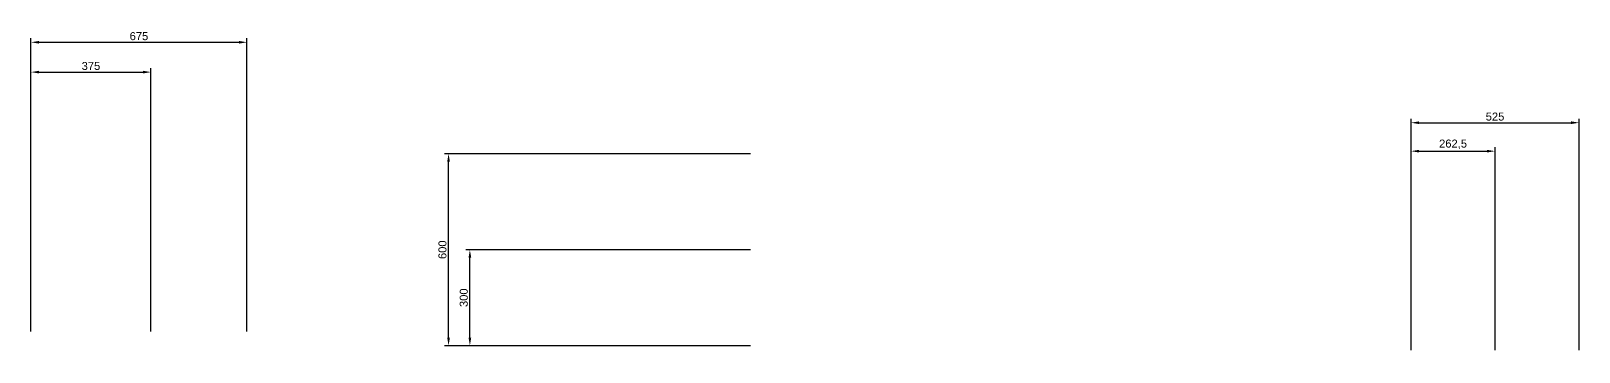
# Model space of a CAD drawing. Header units: centimetres. Extents: x 97323 to 265699, y 20741 to 39605.
# Drawn here: x 125892 to 130730, y 35078 to 36082 of the extents above; entities that cross this region are included whole.
import ezdxf

# ---------------------------------------------------------------- set-up
doc = ezdxf.new("R2010")
doc.units = ezdxf.units.CM
doc.header["$LTSCALE"] = 10
doc.header["$PDMODE"] = 35
doc.header["$PDSIZE"] = 30
doc.layers.add('085-COTATION', color=140, linetype='Continuous', lineweight=5)
doc.styles.add('ARIAL-SD', font='arial.ttf')
doc.dimstyles.new('ISO-25-SD', dxfattribs={"dimscale": 10, "dimtxt": 2.5, "dimasz": 2.5, "dimexe": 1.25, "dimexo": 0.625, "dimtad": 1, "dimtoh": 1, "dimtxsty": 'ARIAL-SD', "dimcen": 0, "dimadec": 0, "dimazin": 0, "dimtfac": 1, "dimtofl": 0, "dimtmove": 0, "dimatfit": 3, "dimfxl": 1, "dimarcsym": 0})

# ---------------------------------------------------------------- blocks, each defined once
blk = doc.blocks.new('*D36')
at = {"layer": '085-COTATION', "color": 0, "lineweight": -2, "transparency": 16777216}
for p, q in [((125892.1, 35142.6), (125892.1, 35965.4)), ((125917.1, 35952.9), (126242.1, 35952.9)), ((126267.1, 35142.6), (126267.1, 35965.4))]:
    blk.add_line(p, q, dxfattribs=at)
at = {"layer": '085-COTATION', "color": 0, "transparency": 16777216}
for points in [[(125917.1, 35957.1), (125917.1, 35948.8), (125892.1, 35952.9)], [(126242.1, 35957.1), (126242.1, 35948.8), (126267.1, 35952.9)]]:
    blk.add_solid(points, dxfattribs=at)
at = {"layer": 'Defpoints', "color": 0, "transparency": 16777216}
for p in [(126267.1, 35952.9), (125892.1, 35136.4), (126267.1, 35136.4)]:
    blk.add_point(p, dxfattribs=at)
at = {"layer": '085-COTATION', "color": 0, "transparency": 16777216, "insert": (126079.6, 35972), "char_height": 25, "attachment_point": 5, "style": 'ARIAL-SD'}
blk.add_mtext('375', dxfattribs=at)
blk = doc.blocks.new('*D37')
at = {"layer": '085-COTATION', "color": 0, "lineweight": -2, "transparency": 16777216}
for p, q in [((125892.1, 35142.6), (125892.1, 36058.7)), ((125917.1, 36046.2), (126542.1, 36046.2)), ((126567.1, 35142.6), (126567.1, 36058.7))]:
    blk.add_line(p, q, dxfattribs=at)
at = {"layer": '085-COTATION', "color": 0, "transparency": 16777216}
for points in [[(125917.1, 36050.3), (125917.1, 36042), (125892.1, 36046.2)], [(126542.1, 36050.3), (126542.1, 36042), (126567.1, 36046.2)]]:
    blk.add_solid(points, dxfattribs=at)
at = {"layer": 'Defpoints', "color": 0, "transparency": 16777216}
for p in [(126567.1, 36046.2), (125892.1, 35136.4), (126567.1, 35136.4)]:
    blk.add_point(p, dxfattribs=at)
at = {"layer": '085-COTATION', "color": 0, "transparency": 16777216, "insert": (126229.6, 36065.2), "char_height": 25, "attachment_point": 5, "style": 'ARIAL-SD'}
blk.add_mtext('675', dxfattribs=at)
blk = doc.blocks.new('*D38')
at = {"layer": '085-COTATION', "color": 0, "lineweight": -2, "transparency": 16777216}
for p, q in [((128141, 35397.7), (127251.2, 35397.7)), ((127263.7, 35122.7), (127263.7, 35372.7)), ((128141, 35097.7), (127251.2, 35097.7))]:
    blk.add_line(p, q, dxfattribs=at)
at = {"layer": '085-COTATION', "color": 0, "transparency": 16777216}
for points in [[(127259.6, 35372.7), (127267.9, 35372.7), (127263.7, 35397.7)], [(127259.6, 35122.7), (127267.9, 35122.7), (127263.7, 35097.7)]]:
    blk.add_solid(points, dxfattribs=at)
at = {"layer": 'Defpoints', "color": 0, "transparency": 16777216}
for p in [(127263.7, 35397.7), (128147.2, 35397.7), (128147.2, 35097.7)]:
    blk.add_point(p, dxfattribs=at)
at = {"layer": '085-COTATION', "color": 0, "transparency": 16777216, "insert": (127244.7, 35247.7), "char_height": 25, "attachment_point": 5, "rotation": 90, "style": 'ARIAL-SD'}
blk.add_mtext('300', dxfattribs=at)
blk = doc.blocks.new('*D39')
at = {"layer": '085-COTATION', "color": 0, "lineweight": -2, "transparency": 16777216}
for p, q in [((128141, 35697.7), (127184.6, 35697.7)), ((127197.1, 35122.7), (127197.1, 35672.7)), ((128141, 35097.7), (127184.6, 35097.7))]:
    blk.add_line(p, q, dxfattribs=at)
at = {"layer": '085-COTATION', "color": 0, "transparency": 16777216}
for points in [[(127192.9, 35672.7), (127201.3, 35672.7), (127197.1, 35697.7)], [(127192.9, 35122.7), (127201.3, 35122.7), (127197.1, 35097.7)]]:
    blk.add_solid(points, dxfattribs=at)
at = {"layer": 'Defpoints', "color": 0, "transparency": 16777216}
for p in [(127197.1, 35697.7), (128147.2, 35697.7, 770.1), (128147.2, 35097.7)]:
    blk.add_point(p, dxfattribs=at)
at = {"layer": '085-COTATION', "color": 0, "transparency": 16777216, "insert": (127178.1, 35397.7), "char_height": 25, "attachment_point": 5, "rotation": 90, "style": 'ARIAL-SD'}
blk.add_mtext('600', dxfattribs=at)
blk = doc.blocks.new('*D40')
at = {"layer": '085-COTATION', "color": 0, "lineweight": -2, "transparency": 16777216}
for p, q in [((130204.8, 35084.2), (130204.8, 35718.4)), ((130229.8, 35705.9), (130442.3, 35705.9)), ((130467.3, 35084.2), (130467.3, 35718.4))]:
    blk.add_line(p, q, dxfattribs=at)
at = {"layer": '085-COTATION', "color": 0, "transparency": 16777216}
for points in [[(130229.8, 35710), (130229.8, 35701.7), (130204.8, 35705.9)], [(130442.3, 35710), (130442.3, 35701.7), (130467.3, 35705.9)]]:
    blk.add_solid(points, dxfattribs=at)
at = {"layer": 'Defpoints', "color": 0, "transparency": 16777216}
for p in [(130467.3, 35705.9), (130204.8, 35077.9), (130467.3, 35077.9)]:
    blk.add_point(p, dxfattribs=at)
at = {"layer": '085-COTATION', "color": 0, "transparency": 16777216, "insert": (130336.1, 35727.2), "char_height": 25, "attachment_point": 5, "style": 'ARIAL-SD'}
blk.add_mtext('262,5', dxfattribs=at)
blk = doc.blocks.new('*D41')
at = {"layer": '085-COTATION', "color": 0, "lineweight": -2, "transparency": 16777216}
for p, q in [((130204.8, 35084.2), (130204.8, 35807.3)), ((130729.8, 35084.2), (130729.8, 35807.3)), ((130229.8, 35794.8), (130704.8, 35794.8))]:
    blk.add_line(p, q, dxfattribs=at)
at = {"layer": '085-COTATION', "color": 0, "transparency": 16777216}
for points in [[(130229.8, 35799), (130229.8, 35790.6), (130204.8, 35794.8)], [(130704.8, 35799), (130704.8, 35790.6), (130729.8, 35794.8)]]:
    blk.add_solid(points, dxfattribs=at)
at = {"layer": 'Defpoints', "color": 0, "transparency": 16777216}
for p in [(130729.8, 35794.8), (130204.8, 35077.9), (130729.8, 35077.9)]:
    blk.add_point(p, dxfattribs=at)
at = {"layer": '085-COTATION', "color": 0, "transparency": 16777216, "insert": (130467.3, 35813.8), "char_height": 25, "attachment_point": 5, "style": 'ARIAL-SD'}
blk.add_mtext('525', dxfattribs=at)

msp = doc.modelspace()

# ---------------------------------------------------------------- dimensions: what is measured, and where the dimension line sits
at = {"layer": '085-COTATION'}
for base, p1, p2, picture, middle in [((126567.124, 36046.172), (125892.124, 35136.373), (126567.124, 35136.373), '*D37', (126229.624, 36065.187)), ((126267.124, 35952.937), (125892.124, 35136.373), (126267.124, 35136.373), '*D36', (126079.624, 35971.96)), ((130729.806, 35794.788), (130204.806, 35077.917), (130729.806, 35077.917), '*D41', (130467.306, 35813.802)), ((130467.306, 35705.88), (130204.806, 35077.917), (130467.306, 35077.917), '*D40', (130336.056, 35727.154))]:
    dim = msp.add_linear_dim(base=base, p1=p1, p2=p2, dimstyle='ISO-25-SD', dxfattribs=at)
    dim.commit()
    dim.dimension.update_dxf_attribs({"geometry": picture, "text_midpoint": middle})
for base, p2, picture, middle in [((127197.089, 35697.735), (128147.21, 35697.735, 770.055), '*D39', (127178.074, 35397.735)), ((127263.735, 35397.735), (128147.21, 35397.735), '*D38', (127244.712, 35247.735))]:
    dim = msp.add_linear_dim(base=base, p1=(128147.21, 35097.735), p2=p2, angle=90, dimstyle='ISO-25-SD', dxfattribs=at)
    dim.commit()
    dim.dimension.update_dxf_attribs({"geometry": picture, "text_midpoint": middle})

doc.saveas('drawing.dxf')
